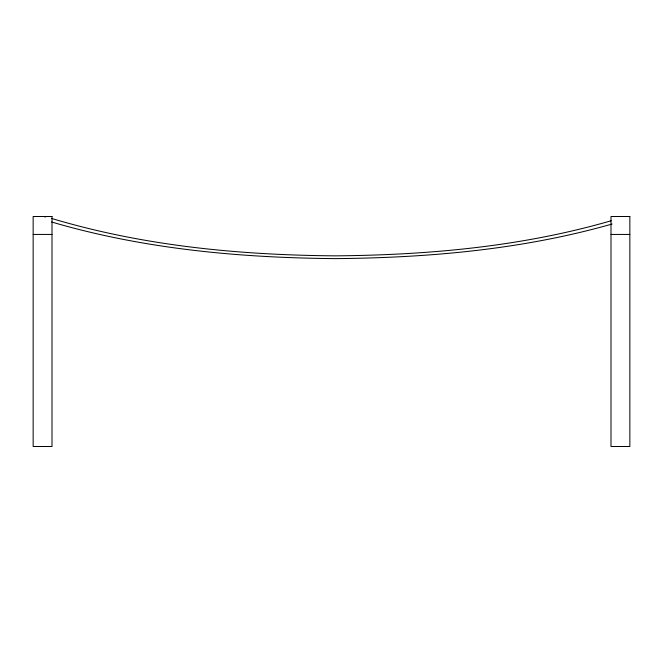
<?xml version="1.0" encoding="UTF-8"?>
<svg xmlns="http://www.w3.org/2000/svg" width="663" height="663" viewBox="0 0 663 663"><rect width="100%" height="100%" fill="white"/><g stroke="black" fill="none" stroke-linecap="round" stroke-linejoin="round"><path stroke-width="0.99" d="M44.852 217.033L45.706 216.793M611.178 220.746C521.806 246.677 428.248 255.04 335.495 255.852C239.898 255.098 143.506 245.998 51.631 218.45M612.098 224.028C522.336 249.57 428.522 257.791 335.495 258.62C239.973 257.808 143.639 249.039 51.697 222.014M33.15 234.437L52.004 234.437M610.996 234.437L629.85 234.437M52.004 216.494L33.15 216.494L33.15 446.506L52.004 446.506L52.004 216.494M629.85 216.494L610.996 216.494L610.996 446.506L629.85 446.506L629.85 216.494"/></g></svg>
